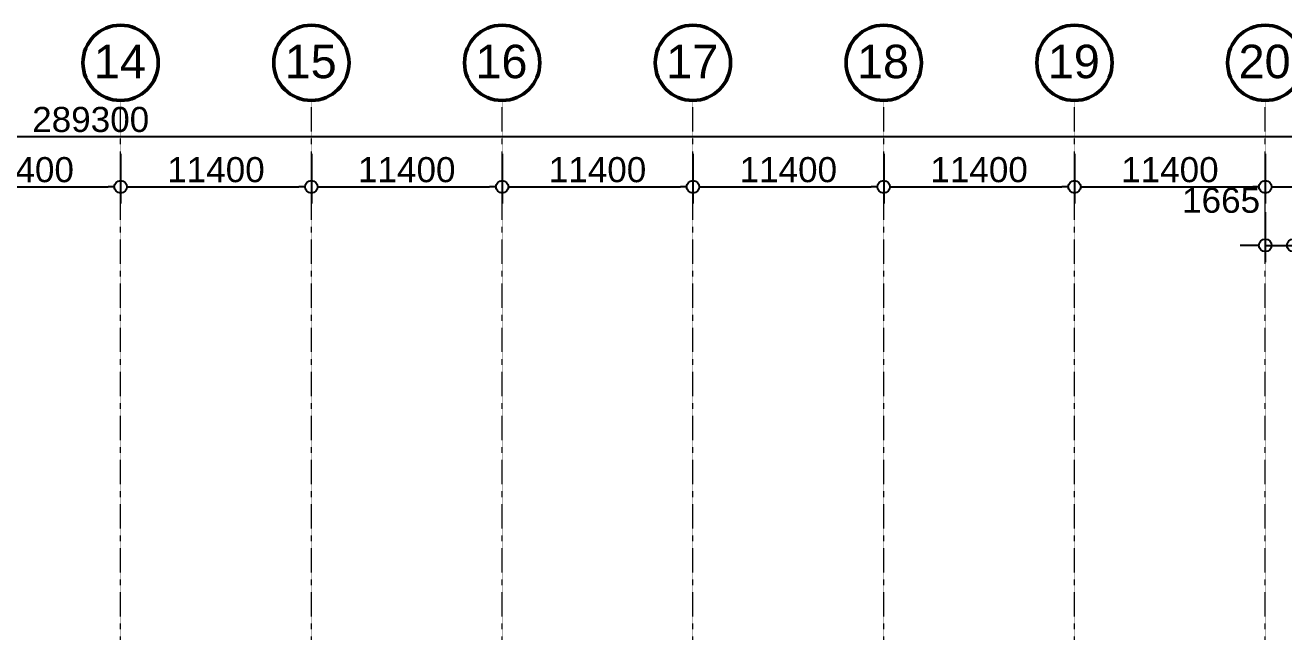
# Model space of a CAD drawing. Header units: millimetres. Extents: x -962357 to -591933, y -35273 to 59420.
# Drawn here: x -773180 to -697972, y 23158 to 59420 of the extents above; entities that cross this region are included whole.
import ezdxf

# ---------------------------------------------------------------- set-up
doc = ezdxf.new("R2010")
doc.units = ezdxf.units.MM
doc.linetypes.add('DPA_Grid _ Level 100', pattern=[10, 5.5, -1.6, 1.3, -1.6])
for name, color, linetype, lineweight in [('A-ANNO-DIMS', 1, 'Continuous', 9), ('S-GRID', 251, 'Continuous', 9), ('S-GRID-IDEN', 3, 'Continuous', 50)]:
    doc.layers.add(name, color=color, linetype=linetype, lineweight=lineweight)
doc.styles.add('Arial', font='arial.ttf', dxfattribs={"height": 2000})
doc.styles.add('Arial_1', font='arial.ttf', dxfattribs={"height": 1500})
doc.dimstyles.new('DPA-DIM-3_0_C-C', dxfattribs={"dimscale": 304.8, "dimtxt": 1530.3891, "dimasz": 2.46063, "dimexe": 3.28084, "dimexo": 0.0625, "dimgap": 0.82021, "dimtad": 1, "dimdec": 0, "dimzin": 0, "dimdsep": 46, "dimtxsty": 'Arial_1', "dimblk1": 'DOTBLANK', "dimblk2": 'DOTBLANK', "dimsah": 1, "dimcen": 0.09, "dimdle": 3.28084, "dimadec": 8, "dimazin": 0, "dimtfac": 1, "dimtdec": 4, "dimtix": 1, "dimtmove": 0, "dimatfit": 3, "dimfxl": 6.56168, "dimfxlon": 1, "dimtvp": 1, "dimtolj": 1, "dimtzin": 0, "dimarcsym": 2})
doc.dimstyles.new('DPA-DIM-3_0_C-C_1', dxfattribs={"dimscale": 304.8, "dimtxt": 1530.3891, "dimasz": 2.46063, "dimexe": 3.28084, "dimexo": 0.0625, "dimgap": 0.82021, "dimtad": 1, "dimdec": 0, "dimzin": 0, "dimdsep": 46, "dimtxsty": 'Arial_1', "dimblk1": 'DOTBLANK', "dimblk2": 'DOTBLANK', "dimsah": 1, "dimcen": 0.09, "dimdle": 3.28084, "dimadec": 8, "dimazin": 0, "dimtfac": 1, "dimtdec": 4, "dimtix": 1, "dimtmove": 1, "dimatfit": 3, "dimfxl": 6.56168, "dimfxlon": 1, "dimtvp": 1, "dimtolj": 1, "dimtzin": 0, "dimarcsym": 2})

# ---------------------------------------------------------------- blocks, each defined once
blk = doc.blocks.new('Grid - 100 Scale-2291345-4130-01 MULTI-PURPOSE LEVEL - REFLECTED CEILING PLAN')
at = {"layer": 'S-GRID-IDEN'}
blk.add_circle((0, 0), 4.5, dxfattribs=at)
blk = doc.blocks.new('_DotBlank')
at = {"color": 0, "linetype": 'ByBlock', "lineweight": -2}
blk.add_line((-0.5, 0), (-1, 0), dxfattribs=at)
blk.add_circle((0, 0), 0.5, dxfattribs=at)
blk = doc.blocks.new('DIMBLOCK1-4130-01 MULTI-PURPOSE LEVEL - REFLECTED CEILING PLAN')
at = {"layer": 'A-ANNO-DIMS', "color": 0, "lineweight": -2, "transparency": 16777216}
for p, q in [((-913915, 54739), (-913915, 51758)), ((-624615, 54739), (-624615, 51758)), ((-913165, 52758), (-625365, 52758))]:
    blk.add_line(p, q, dxfattribs=at)
at = {"layer": 'Defpoints', "color": 0, "transparency": 16777216}
for p in [(-913915, 54758), (-624615, 54758), (-624615, 52758)]:
    blk.add_point(p, dxfattribs=at)
at = {"layer": 'A-ANNO-DIMS', "color": 0, "lineweight": -2, "transparency": 16777216, "xscale": 750, "yscale": 750, "zscale": 750, "rotation": 180}
blk.add_blockref('_DotBlank', (-913915, 52758), dxfattribs=at)
at = {"layer": 'A-ANNO-DIMS', "color": 0, "lineweight": -2, "transparency": 16777216, "xscale": 750, "yscale": 750, "zscale": 750}
blk.add_blockref('_DotBlank', (-624615, 52758), dxfattribs=at)
at = {"layer": 'A-ANNO-DIMS', "color": 0, "transparency": 16777216, "insert": (-769265, 53774), "char_height": 1500, "width": 8306.48, "attachment_point": 5, "style": 'Arial_1'}
blk.add_mtext('\\A1;289300', dxfattribs=at)
blk = doc.blocks.new('DIMBLOCK14-4130-01 MULTI-PURPOSE LEVEL - REFLECTED CEILING PLAN')
at = {"layer": 'A-ANNO-DIMS', "color": 0, "lineweight": -2, "transparency": 16777216}
for p, q in [((-778880, 51739), (-778880, 48758)), ((-767480, 51739), (-767480, 48758)), ((-778130, 49758), (-768230, 49758))]:
    blk.add_line(p, q, dxfattribs=at)
at = {"layer": 'Defpoints', "color": 0, "transparency": 16777216}
for p in [(-778880, 51758), (-767480, 51758), (-767480, 49758)]:
    blk.add_point(p, dxfattribs=at)
at = {"layer": 'A-ANNO-DIMS', "color": 0, "lineweight": -2, "transparency": 16777216, "xscale": 750, "yscale": 750, "zscale": 750, "rotation": 180}
blk.add_blockref('_DotBlank', (-778880, 49758), dxfattribs=at)
at = {"layer": 'A-ANNO-DIMS', "color": 0, "lineweight": -2, "transparency": 16777216, "xscale": 750, "yscale": 750, "zscale": 750}
blk.add_blockref('_DotBlank', (-767480, 49758), dxfattribs=at)
at = {"layer": 'A-ANNO-DIMS', "color": 0, "transparency": 16777216, "insert": (-773180, 50774), "char_height": 1500, "width": 6922.07, "attachment_point": 5, "style": 'Arial_1'}
blk.add_mtext('\\A1;11400', dxfattribs=at)
blk = doc.blocks.new('DIMBLOCK15-4130-01 MULTI-PURPOSE LEVEL - REFLECTED CEILING PLAN')
at = {"layer": 'A-ANNO-DIMS', "color": 0, "lineweight": -2, "transparency": 16777216}
for p, q in [((-767480, 51739), (-767480, 48758)), ((-756080, 51739), (-756080, 48758)), ((-766730, 49758), (-756830, 49758))]:
    blk.add_line(p, q, dxfattribs=at)
at = {"layer": 'Defpoints', "color": 0, "transparency": 16777216}
for p in [(-767480, 51758), (-756080, 51758), (-756080, 49758)]:
    blk.add_point(p, dxfattribs=at)
at = {"layer": 'A-ANNO-DIMS', "color": 0, "lineweight": -2, "transparency": 16777216, "xscale": 750, "yscale": 750, "zscale": 750, "rotation": 180}
blk.add_blockref('_DotBlank', (-767480, 49758), dxfattribs=at)
at = {"layer": 'A-ANNO-DIMS', "color": 0, "lineweight": -2, "transparency": 16777216, "xscale": 750, "yscale": 750, "zscale": 750}
blk.add_blockref('_DotBlank', (-756080, 49758), dxfattribs=at)
at = {"layer": 'A-ANNO-DIMS', "color": 0, "transparency": 16777216, "insert": (-761780, 50774), "char_height": 1500, "width": 6922.07, "attachment_point": 5, "style": 'Arial_1'}
blk.add_mtext('\\A1;11400', dxfattribs=at)
blk = doc.blocks.new('DIMBLOCK16-4130-01 MULTI-PURPOSE LEVEL - REFLECTED CEILING PLAN')
at = {"layer": 'A-ANNO-DIMS', "color": 0, "lineweight": -2, "transparency": 16777216}
for p, q in [((-756080, 51739), (-756080, 48758)), ((-744680, 51739), (-744680, 48758)), ((-755330, 49758), (-745430, 49758))]:
    blk.add_line(p, q, dxfattribs=at)
at = {"layer": 'Defpoints', "color": 0, "transparency": 16777216}
for p in [(-756080, 51758), (-744680, 51758), (-744680, 49758)]:
    blk.add_point(p, dxfattribs=at)
at = {"layer": 'A-ANNO-DIMS', "color": 0, "lineweight": -2, "transparency": 16777216, "xscale": 750, "yscale": 750, "zscale": 750, "rotation": 180}
blk.add_blockref('_DotBlank', (-756080, 49758), dxfattribs=at)
at = {"layer": 'A-ANNO-DIMS', "color": 0, "lineweight": -2, "transparency": 16777216, "xscale": 750, "yscale": 750, "zscale": 750}
blk.add_blockref('_DotBlank', (-744680, 49758), dxfattribs=at)
at = {"layer": 'A-ANNO-DIMS', "color": 0, "transparency": 16777216, "insert": (-750380, 50774), "char_height": 1500, "width": 6922.07, "attachment_point": 5, "style": 'Arial_1'}
blk.add_mtext('\\A1;11400', dxfattribs=at)
blk = doc.blocks.new('DIMBLOCK17-4130-01 MULTI-PURPOSE LEVEL - REFLECTED CEILING PLAN')
at = {"layer": 'A-ANNO-DIMS', "color": 0, "lineweight": -2, "transparency": 16777216}
for p, q in [((-744680, 51739), (-744680, 48758)), ((-733280, 51739), (-733280, 48758)), ((-743930, 49758), (-734030, 49758))]:
    blk.add_line(p, q, dxfattribs=at)
at = {"layer": 'Defpoints', "color": 0, "transparency": 16777216}
for p in [(-744680, 51758), (-733280, 51758), (-733280, 49758)]:
    blk.add_point(p, dxfattribs=at)
at = {"layer": 'A-ANNO-DIMS', "color": 0, "lineweight": -2, "transparency": 16777216, "xscale": 750, "yscale": 750, "zscale": 750, "rotation": 180}
blk.add_blockref('_DotBlank', (-744680, 49758), dxfattribs=at)
at = {"layer": 'A-ANNO-DIMS', "color": 0, "lineweight": -2, "transparency": 16777216, "xscale": 750, "yscale": 750, "zscale": 750}
blk.add_blockref('_DotBlank', (-733280, 49758), dxfattribs=at)
at = {"layer": 'A-ANNO-DIMS', "color": 0, "transparency": 16777216, "insert": (-738980, 50774), "char_height": 1500, "width": 6922.07, "attachment_point": 5, "style": 'Arial_1'}
blk.add_mtext('\\A1;11400', dxfattribs=at)
blk = doc.blocks.new('DIMBLOCK18-4130-01 MULTI-PURPOSE LEVEL - REFLECTED CEILING PLAN')
at = {"layer": 'A-ANNO-DIMS', "color": 0, "lineweight": -2, "transparency": 16777216}
for p, q in [((-733280, 51739), (-733280, 48758)), ((-721880, 51739), (-721880, 48758)), ((-732530, 49758), (-722630, 49758))]:
    blk.add_line(p, q, dxfattribs=at)
at = {"layer": 'Defpoints', "color": 0, "transparency": 16777216}
for p in [(-733280, 51758), (-721880, 51758), (-721880, 49758)]:
    blk.add_point(p, dxfattribs=at)
at = {"layer": 'A-ANNO-DIMS', "color": 0, "lineweight": -2, "transparency": 16777216, "xscale": 750, "yscale": 750, "zscale": 750, "rotation": 180}
blk.add_blockref('_DotBlank', (-733280, 49758), dxfattribs=at)
at = {"layer": 'A-ANNO-DIMS', "color": 0, "lineweight": -2, "transparency": 16777216, "xscale": 750, "yscale": 750, "zscale": 750}
blk.add_blockref('_DotBlank', (-721880, 49758), dxfattribs=at)
at = {"layer": 'A-ANNO-DIMS', "color": 0, "transparency": 16777216, "insert": (-727580, 50774), "char_height": 1500, "width": 6922.07, "attachment_point": 5, "style": 'Arial_1'}
blk.add_mtext('\\A1;11400', dxfattribs=at)
blk = doc.blocks.new('DIMBLOCK19-4130-01 MULTI-PURPOSE LEVEL - REFLECTED CEILING PLAN')
at = {"layer": 'A-ANNO-DIMS', "color": 0, "lineweight": -2, "transparency": 16777216}
for p, q in [((-721880, 51739), (-721880, 48758)), ((-710480, 51739), (-710480, 48758)), ((-721130, 49758), (-711230, 49758))]:
    blk.add_line(p, q, dxfattribs=at)
at = {"layer": 'Defpoints', "color": 0, "transparency": 16777216}
for p in [(-721880, 51758), (-710480, 51758), (-710480, 49758)]:
    blk.add_point(p, dxfattribs=at)
at = {"layer": 'A-ANNO-DIMS', "color": 0, "lineweight": -2, "transparency": 16777216, "xscale": 750, "yscale": 750, "zscale": 750, "rotation": 180}
blk.add_blockref('_DotBlank', (-721880, 49758), dxfattribs=at)
at = {"layer": 'A-ANNO-DIMS', "color": 0, "lineweight": -2, "transparency": 16777216, "xscale": 750, "yscale": 750, "zscale": 750}
blk.add_blockref('_DotBlank', (-710480, 49758), dxfattribs=at)
at = {"layer": 'A-ANNO-DIMS', "color": 0, "transparency": 16777216, "insert": (-716180, 50774), "char_height": 1500, "width": 6922.07, "attachment_point": 5, "style": 'Arial_1'}
blk.add_mtext('\\A1;11400', dxfattribs=at)
blk = doc.blocks.new('DIMBLOCK20-4130-01 MULTI-PURPOSE LEVEL - REFLECTED CEILING PLAN')
at = {"layer": 'A-ANNO-DIMS', "color": 0, "lineweight": -2, "transparency": 16777216}
for p, q in [((-710480, 51739), (-710480, 48758)), ((-699080, 51739), (-699080, 48758)), ((-709730, 49758), (-699830, 49758))]:
    blk.add_line(p, q, dxfattribs=at)
at = {"layer": 'Defpoints', "color": 0, "transparency": 16777216}
for p in [(-710480, 51758), (-699080, 51758), (-699080, 49758)]:
    blk.add_point(p, dxfattribs=at)
at = {"layer": 'A-ANNO-DIMS', "color": 0, "lineweight": -2, "transparency": 16777216, "xscale": 750, "yscale": 750, "zscale": 750, "rotation": 180}
blk.add_blockref('_DotBlank', (-710480, 49758), dxfattribs=at)
at = {"layer": 'A-ANNO-DIMS', "color": 0, "lineweight": -2, "transparency": 16777216, "xscale": 750, "yscale": 750, "zscale": 750}
blk.add_blockref('_DotBlank', (-699080, 49758), dxfattribs=at)
at = {"layer": 'A-ANNO-DIMS', "color": 0, "transparency": 16777216, "insert": (-704780, 50774), "char_height": 1500, "width": 6922.07, "attachment_point": 5, "style": 'Arial_1'}
blk.add_mtext('\\A1;11400', dxfattribs=at)
blk = doc.blocks.new('DIMBLOCK21-4130-01 MULTI-PURPOSE LEVEL - REFLECTED CEILING PLAN')
at = {"layer": 'A-ANNO-DIMS', "color": 0, "lineweight": -2, "transparency": 16777216}
for p, q in [((-699080, 51739), (-699080, 48758)), ((-687680, 51739), (-687680, 48758)), ((-698330, 49758), (-688430, 49758))]:
    blk.add_line(p, q, dxfattribs=at)
at = {"layer": 'Defpoints', "color": 0, "transparency": 16777216}
for p in [(-699080, 51758), (-687680, 51758), (-687680, 49758)]:
    blk.add_point(p, dxfattribs=at)
at = {"layer": 'A-ANNO-DIMS', "color": 0, "lineweight": -2, "transparency": 16777216, "xscale": 750, "yscale": 750, "zscale": 750, "rotation": 180}
blk.add_blockref('_DotBlank', (-699080, 49758), dxfattribs=at)
at = {"layer": 'A-ANNO-DIMS', "color": 0, "lineweight": -2, "transparency": 16777216, "xscale": 750, "yscale": 750, "zscale": 750}
blk.add_blockref('_DotBlank', (-687680, 49758), dxfattribs=at)
at = {"layer": 'A-ANNO-DIMS', "color": 0, "transparency": 16777216, "insert": (-693380, 50774), "char_height": 1500, "width": 6922.07, "attachment_point": 5, "style": 'Arial_1'}
blk.add_mtext('\\A1;11400', dxfattribs=at)
blk = doc.blocks.new('DIMBLOCK36-4130-01 MULTI-PURPOSE LEVEL - REFLECTED CEILING PLAN')
at = {"layer": 'A-ANNO-DIMS', "color": 0, "lineweight": -2, "transparency": 16777216}
for p, q in [((-699080, 48239), (-699080, 45258)), ((-697415, 48239), (-697415, 45258)), ((-699830, 46258), (-700580, 46258)), ((-699080, 46258), (-697415, 46258)), ((-696665, 46258), (-695915, 46258))]:
    blk.add_line(p, q, dxfattribs=at)
at = {"layer": 'Defpoints', "color": 0, "transparency": 16777216}
for p in [(-699080, 48258), (-697415, 48258), (-697415, 46258)]:
    blk.add_point(p, dxfattribs=at)
at = {"layer": 'A-ANNO-DIMS', "color": 0, "lineweight": -2, "transparency": 16777216, "xscale": 750, "yscale": 750, "zscale": 750}
blk.add_blockref('_DotBlank', (-699080, 46258), dxfattribs=at)
at = {"layer": 'A-ANNO-DIMS', "color": 0, "lineweight": -2, "transparency": 16777216, "xscale": 750, "yscale": 750, "zscale": 750, "rotation": 180}
blk.add_blockref('_DotBlank', (-697415, 46258), dxfattribs=at)
at = {"layer": 'A-ANNO-DIMS', "color": 0, "transparency": 16777216, "insert": (-704050, 49705), "char_height": 1500, "width": 5537.65, "attachment_point": 1, "line_spacing_factor": 0.941778, "style": 'Arial_1'}
blk.add_mtext('\\A1;1665', dxfattribs=at)

msp = doc.modelspace()

# ---------------------------------------------------------------- linework, layer by layer
at = {"layer": 'S-GRID', "linetype": 'DPA_Grid _ Level 100'}
for p, q in [((-767480, -30741.3), (-767480, 54920.2)), ((-756080, -30741.3), (-756080, 54920.2)), ((-744680, -30741.3), (-744680, 54920.2)), ((-733280, -30741.3), (-733280, 54920.2)), ((-721880, -30741.3), (-721880, 54920.2)), ((-710480, -30741.3), (-710480, 54920.2)), ((-699080, -30741.3), (-699080, 54920.2))]:
    msp.add_line(p, q, dxfattribs=at)

# ---------------------------------------------------------------- block references
at = {"layer": 'S-GRID-IDEN', "xscale": 499.9999999999995, "yscale": 499.9999999999995, "zscale": 499.9999999999995}
for p in [(-767480, 57170.2), (-756080, 57170.2), (-744680, 57170.2), (-733280, 57170.2), (-721880, 57170.2), (-710480, 57170.2), (-699080, 57170.2)]:
    msp.add_blockref('Grid - 100 Scale-2291345-4130-01 MULTI-PURPOSE LEVEL - REFLECTED CEILING PLAN', p, dxfattribs=at)

# ---------------------------------------------------------------- texts
at = {"layer": 'S-GRID-IDEN', "lineweight": 9, "char_height": 2000, "width": 3767.931, "attachment_point": 1, "style": 'Arial'}
for s, insert in [('14', (-769074, 58249.7)), ('15', (-757674, 58249.7)), ('16', (-746274, 58249.7)), ('17', (-734874, 58249.7)), ('18', (-723474, 58249.7)), ('19', (-712074, 58249.7)), ('20', (-700674, 58249.7))]:
    msp.add_mtext(s, dxfattribs=dict(at, insert=insert))

# ---------------------------------------------------------------- dimensions: what is measured, and where the dimension line sits
at = {"layer": 'A-ANNO-DIMS'}
for base, p1, p2, override, picture, middle in [((-624615, 52758), (-913915, 54758), (-624615, 54758), {"dimpost": '<>', "dimfxl": 289300}, 'DIMBLOCK1-4130-01 MULTI-PURPOSE LEVEL - REFLECTED CEILING PLAN', (-769265, 53774.4)), ((-767480, 49758), (-778880, 51758), (-767480, 51758), {"dimpost": '<>', "dimfxl": 11400}, 'DIMBLOCK14-4130-01 MULTI-PURPOSE LEVEL - REFLECTED CEILING PLAN', (-773180, 50773.9)), ((-756080, 49758), (-767480, 51758), (-756080, 51758), {"dimpost": '<>', "dimfxl": 11400}, 'DIMBLOCK15-4130-01 MULTI-PURPOSE LEVEL - REFLECTED CEILING PLAN', (-761780, 50773.9)), ((-744680, 49758), (-756080, 51758), (-744680, 51758), {"dimpost": '<>', "dimfxl": 11400}, 'DIMBLOCK16-4130-01 MULTI-PURPOSE LEVEL - REFLECTED CEILING PLAN', (-750380, 50773.9)), ((-733280, 49758), (-744680, 51758), (-733280, 51758), {"dimpost": '<>', "dimfxl": 11400}, 'DIMBLOCK17-4130-01 MULTI-PURPOSE LEVEL - REFLECTED CEILING PLAN', (-738980, 50773.9)), ((-721880, 49758), (-733280, 51758), (-721880, 51758), {"dimpost": '<>', "dimfxl": 11400}, 'DIMBLOCK18-4130-01 MULTI-PURPOSE LEVEL - REFLECTED CEILING PLAN', (-727580, 50773.9)), ((-710480, 49758), (-721880, 51758), (-710480, 51758), {"dimpost": '<>', "dimfxl": 11400}, 'DIMBLOCK19-4130-01 MULTI-PURPOSE LEVEL - REFLECTED CEILING PLAN', (-716180, 50773.9)), ((-699080, 49758), (-710480, 51758), (-699080, 51758), {"dimpost": '<>', "dimfxl": 11400}, 'DIMBLOCK20-4130-01 MULTI-PURPOSE LEVEL - REFLECTED CEILING PLAN', (-704780, 50773.9)), ((-687680, 49758), (-699080, 51758), (-687680, 51758), {"dimpost": '<>', "dimfxl": 11400}, 'DIMBLOCK21-4130-01 MULTI-PURPOSE LEVEL - REFLECTED CEILING PLAN', (-693380, 50773.9))]:
    dim = msp.add_linear_dim(base=base, p1=p1, p2=p2, dimstyle='DPA-DIM-3_0_C-C', override=override, dxfattribs=at)
    dim.commit()
    dim.dimension.update_dxf_attribs({"geometry": picture, "text_midpoint": middle})
dim = msp.add_linear_dim(base=(-697415, 46258), p1=(-699080, 48258), p2=(-697415, 48258), dimstyle='DPA-DIM-3_0_C-C_1', override={"dimpost": '<>', "dimfxl": 1665}, dxfattribs=at)
dim.commit()
dim.dimension.update_dxf_attribs({"geometry": 'DIMBLOCK36-4130-01 MULTI-PURPOSE LEVEL - REFLECTED CEILING PLAN', "text_midpoint": (-701281.5, 47455.4), "dimtype": 160})

doc.saveas('drawing.dxf')
